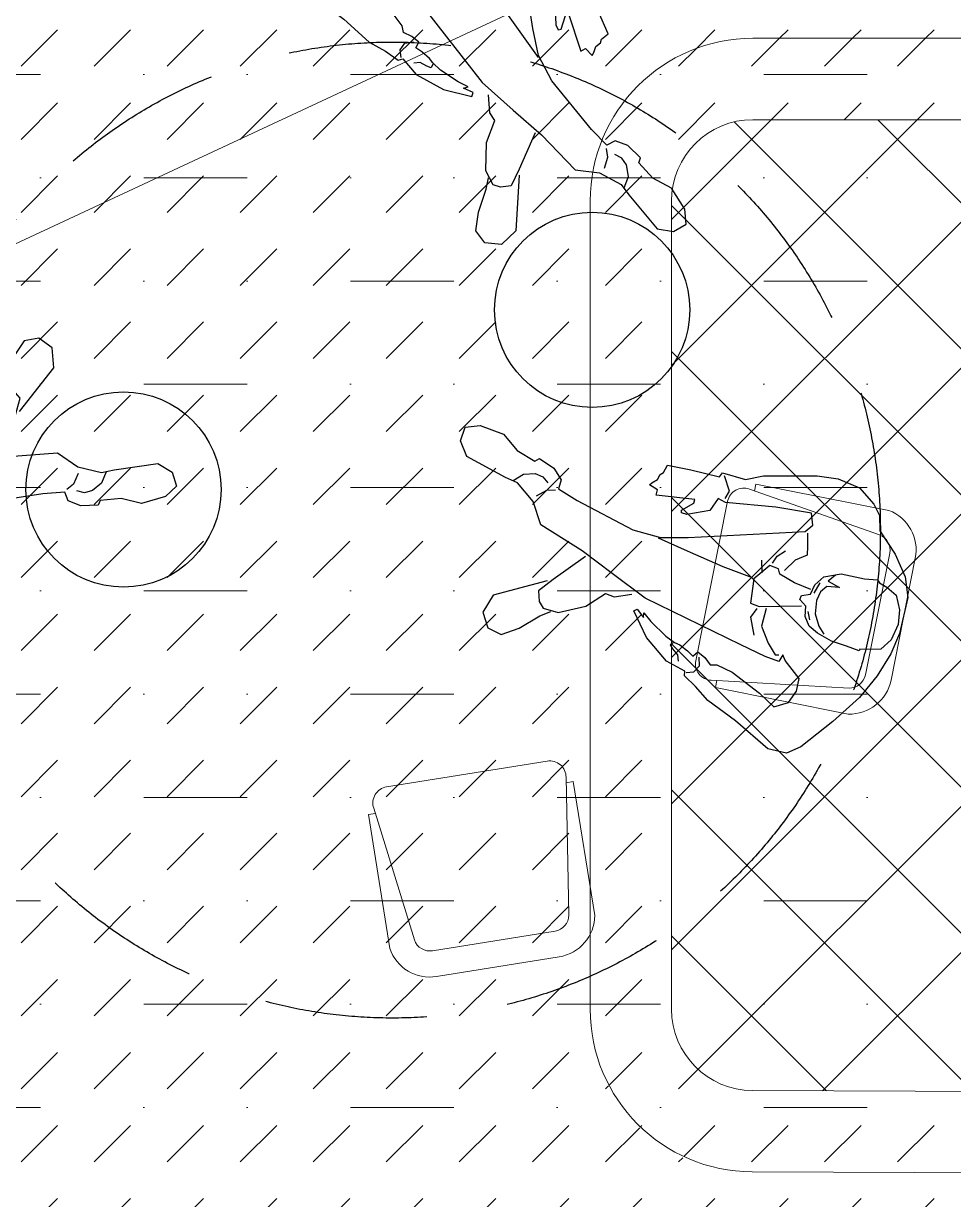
# Model space of a CAD drawing. Header units: millimetres. Extents: x 2335845 to 2509607, y 289014 to 361737.
# Drawn here: x 2374382 to 2377240, y 326442 to 330056 of the extents above; entities that cross this region are included whole.
import ezdxf

# ---------------------------------------------------------------- set-up
doc = ezdxf.new("R2010")
doc.units = ezdxf.units.MM
doc.linetypes.add('DASHED', pattern=[0.75, 0.5, -0.25])
for name, color, linetype, lineweight in [('A-FURN-LOOSE', 24, 'Continuous', 18), ('TOA-FC-GYPSUM', 250, 'Continuous', 5), ('TOA-FC-ST. FAB', 250, 'Continuous', 5), ('TOA-FL-TILE-1', 8, 'Continuous', 5), ('TOA-FURN-CUSTOM', 251, 'Continuous', 9)]:
    doc.layers.add(name, color=color, linetype=linetype, lineweight=lineweight)
for name, color, linetype in [('FLOOR MARK', 7, 'Continuous'), ('I- FURN', 250, 'Continuous'), ('I-FURN', 7, 'Continuous')]:
    doc.layers.add(name, color=color, linetype=linetype)
pattern_1 = [(45, (90021.14, 24146.98), (0, 224.506403), [158.75, -158.75])]

# ---------------------------------------------------------------- blocks, each defined once
blk = doc.blocks.new('BAYCH')
at = {"layer": 'A-FURN-LOOSE', "color": 153, "ltscale": 0.95}
for p, q in [((38347006.5, -237000.7), (38347006.5, -236619)), ((38347086.7, -237000.7), (38347086.7, -236619))]:
    blk.add_line(p, q, dxfattribs=at)
for points in [[(38347114.8, -236490.7), (38347531.5, -236491.3, -0.464525), (38347531.5, -236491.3), (38347531.5, -236513.4)], [(38347128.3, -236569.7), (38347548.1, -236510.6, -0.464525), (38347606.5, -236559.9), (38347606.5, -237059.9, -0.464525), (38347548.1, -237109.2), (38347128.3, -237050)], [(38347531.5, -237106.3), (38347531.5, -237128.5, -0.464525), (38347531.5, -237128.5), (38347114.8, -237129.1)]]:
    blk.add_lwpolyline(points, format="xyb", dxfattribs=at)
for centre, radius, start, end in [((38347136.7, -236619), 130.2, 99.6643, 180), ((38347136.7, -236619), 50, 99.6643, 180), ((38347136.7, -237000.7), 130.2, 180, 260.3357), ((38347136.7, -237000.7), 50, 180, 260.3357)]:
    blk.add_arc(centre, radius, start, end, dxfattribs=at)
blk = doc.blocks.new('02PMAN15')
at = {"color": 0, "linetype": 'ByBlock'}
for p, q in [((4.24, 2.49), (4.54, 1.34)), ((20.63, 2.42), (17.58, 1.97)), ((13.81, 1.43), (10.75, 1.17)), ((17.58, 1.97), (13.81, 1.43)), ((4.6, -0.54), (4.24, -1.27)), ((16.35, -7.65), (15.72, -8.06)), ((16.67, -7.34), (16.35, -7.65)), ((16.44, -7.06), (16.67, -7.34)), ((15.72, -8.06), (15.49, -8.65))]:
    blk.add_line(p, q, dxfattribs=at)
for points in [[(-4.32, -2.33), (-3.61, -4.75), (-2.53, -7.26), (-0.64, -10.22), (1.69, -13.45), (2.86, -14.44), (4.74, -14.53), (8.51, -12.73), (11.65, -11.57), (13.18, -10.58), (14.52, -9.86), (14.61, -9.42), (16.59, -8.97), (19.1, -7.26), (20.99, -5.11), (20.72, -4.84), (19.91, -5.47), (20, -5.02), (19.1, -5.65), (17.31, -6.64), (16.32, -6.99), (15.78, -7.08), (14.88, -7.44), (14.25, -7.8), (13.9, -7.26), (13.09, -7.62), (12.37, -8.16), (11.74, -7.98), (10.13, -8.25), (6.98, -9.51), (5.28, -10.4), (4.02, -9.6), (3.57, -8.34), (3.66, -7.08), (5.46, -5.74), (5.82, -5.29), (6, -6.01), (7.43, -5.92), (10.04, -5.47), (20.27, -3.59), (24.04, -2.15), (27.45, -0.81), (32.02, 0.54), (33.37, 2.51), (35.35, 3.86), (36.6, 4.04), (40.81, 4.98), (41.81, 6.28), (41.72, 7.71), (40.37, 8.25), (37.95, 8.07), (36.24, 6.9), (34.27, 6.37), (33.91, 6.73), (32.29, 6.19), (31.31, 5.29), (31.31, 4.39), (29.24, 3.77), (23.23, 2.51), (20.45, 2.51), (17.84, 3.23), (6.98, 6.9), (6.45, 7.71), (6.89, 8.79), (10.4, 8.43), (15.24, 7.53), (16.05, 7.71), (16.5, 6.37), (18.56, 5.38), (19.1, 5.38), (19.19, 5.65), (18.2, 6.64), (18.2, 6.99), (21.97, 6.37), (21.97, 6.9), (22.87, 7.17), (22.69, 7.44), (22.24, 7.89), (22.15, 8.43), (21.88, 8.7), (21.7, 9.51), (19.37, 9.68), (16.5, 9.77), (16.32, 10.22), (13.99, 10.22), (12.37, 11.03), (7.34, 12.46), (5.28, 12.73), (3.04, 12.46), (1.24, 11.3), (0.43, 10.4), (-0.02, 8.97), (-2.08, 7.17), (-3.61, 5.29), (-4.41, 3.41), (-4.59, -0.18)], [(5.64, 0.81), (4.84, 1.17), (4.65, 2.15), (4.02, 3.14), (2.48, 3.88), (0.16, 4.04), (-1.09, 4.3), (-1.36, 4.04), (-2.17, 3.86), (-3.25, 3.32), (-3.96, 2.06), (-4.23, 0.63), (-3.96, -0.99), (-3.25, -2.15), (-1.81, -2.6), (-1.27, -2.69), (-1.27, -2.87), (0.07, -2.78), (1.6, -2.69), (3.13, -2.33), (4.11, -1.88), (4.74, -1.08), (4.94, -0.09), (5.7, 0.37)]]:
    blk.add_lwpolyline(points, close=True, dxfattribs=at)
for points in [[(15.37, 7.89), (15.19, 8.7), (16.05, 10)], [(6.72, 6.81), (6.36, 5.56), (6.18, 4.75), (7.16, 3.95), (7.88, 2.69)], [(35.79, 3.95), (34.99, 4.84), (33.91, 5.2), (33.1, 5.11), (32.47, 4.66)], [(2.96, 3.6), (3.49, 2.84), (2.28, 2.54), (3.49, 2.31), (3.94, 1.63), (4.1, 0.72), (3.87, -0.56), (3.19, -1.62), (2.5, -2.23)], [(9.23, 3.05), (8.96, 3.86), (8.33, 4.57)], [(33.19, 3.14), (32.38, 3.95), (31.58, 4.21)], [(4.92, 1.61), (6.63, 1.79), (8.24, 2.24), (8.51, 2.69), (9.41, 2.78), (10.57, 1.08), (10.22, -1.26), (9.32, -1.35), (5.37, -0.18)], [(9.95, 1.88), (10.31, 3.05)], [(8.6, -1.35), (8.6, -3.14), (7.52, -4.57), (6.54, -5.47), (6.18, -5.38)], [(9.5, -1.61), (9.86, -2.6), (9.05, -4.21)], [(27, -1.26), (29.42, -4.3), (30.5, -5.74), (30.14, -6.73), (29.6, -7.26), (28.08, -7.26), (25.65, -5.92), (24.13, -4.21), (23.23, -4.3), (21.61, -3.59)], [(29.96, -4.57), (34.63, -7.35), (35.17, -9.24), (34.27, -10.58), (32.83, -10.85), (31.31, -9.77), (29.69, -8.07), (28.79, -7.35)], [(14.43, -9.51), (13.72, -9.24), (13.36, -8.52), (13.63, -7.71)]]:
    blk.add_lwpolyline(points, dxfattribs=at)

msp = doc.modelspace()

# ---------------------------------------------------------------- hatches: boundary and pattern name
at = {"layer": 'TOA-FC-GYPSUM'}
h = msp.add_hatch(dxfattribs=at)
h.set_pattern_fill('DASH', color=252, scale=50, angle=45)
h.set_pattern_definition(pattern_1)
h.paths.add_polyline_path([(2376994.974, 331410.903), (2372813.454, 329459.517), (2374366.562, 325702.044), (2375873.321, 325702.043), (2375873.321, 323605.057), (2384478.461, 323601.624), (2384478.472, 325600.425), (2383044.681, 325601.625), (2383044.683, 331410.903)])
edge = h.paths.add_edge_path(flags=16)
edge.add_line((2376123.213, 327021.722), (2376123.213, 329510.903))
edge.add_arc((2376623.213, 329510.903), 500, 90, 180, ccw=False)
edge.add_line((2376623.213, 330010.903), (2381644.683, 330010.903))
edge.add_arc((2381644.683, 329510.903), 500, 0, 90, ccw=False)
edge.add_line((2382144.683, 329510.903), (2382144.683, 327001.624))
edge.add_arc((2381644.683, 327001.624), 500, 270, 360, ccw=False)
edge.add_line((2381644.683, 326501.624), (2376621.212, 326521.726))
edge.add_arc((2376623.213, 327021.722), 500, 180, 269.770724, ccw=False)
at = {"layer": 'TOA-FC-GYPSUM', "true_color": 0xcc702e}
h = msp.add_hatch(dxfattribs=at)
h.set_pattern_fill('DASH', color=32, scale=50, angle=45)
h.set_pattern_definition(pattern_1)
edge = h.paths.add_edge_path()
edge.add_line((2376123.213, 327026.722), (2376123.213, 329510.903))
edge.add_arc((2376623.213, 329510.903), 500, 90, 180, ccw=False)
edge.add_line((2376623.213, 330010.903), (2381623.683, 330010.903))
edge.add_arc((2381623.683, 329510.903), 500, 0, 90, ccw=False)
edge.add_line((2382123.683, 329510.903), (2382123.683, 327006.624))
edge.add_arc((2381623.683, 327006.624), 500, 270, 360, ccw=False)
edge.add_line((2381623.683, 326506.624), (2376621.212, 326526.726))
edge.add_arc((2376623.213, 327026.722), 500, 180, 269.770724, ccw=False)
edge = h.paths.add_edge_path(flags=16)
edge.add_line((2376373.213, 327026.722), (2376373.213, 329510.903))
edge.add_arc((2376623.213, 329510.903), 250, 90, 180, ccw=False)
edge.add_line((2376623.213, 329760.903), (2381623.683, 329760.903))
edge.add_arc((2381623.683, 329510.903), 250, 0, 90, ccw=False)
edge.add_line((2381873.683, 329510.903), (2381873.683, 327006.624))
edge.add_arc((2381623.683, 327006.624), 250, 270.094969, 360, ccw=False)
edge.add_line((2381624.098, 326756.625), (2376622.212, 326776.724))
edge.add_arc((2376623.213, 327026.722), 250, 180, 269.770724, ccw=False)
at = {"layer": 'TOA-FC-ST. FAB', "true_color": 0x939598}
h = msp.add_hatch(dxfattribs=at)
h.set_pattern_fill('ANSI37', color=252, scale=100)
h.set_pattern_definition([(45, (90021.14, 24146.98), (-224.506403, 224.506403), []), (135, (90021.14, 24146.98), (-224.506403, -224.506403), [])])
edge = h.paths.add_edge_path()
edge.add_line((2376373.213, 327026.722), (2376373.213, 329510.903))
edge.add_arc((2376623.213, 329510.903), 250, 90, 180, ccw=False)
edge.add_line((2376623.213, 329760.903), (2381623.683, 329760.903))
edge.add_arc((2381623.683, 329510.903), 250, 0, 90, ccw=False)
edge.add_line((2381873.683, 329510.903), (2381873.683, 327006.624))
edge.add_arc((2381623.683, 327006.624), 250, 270.094969, 360, ccw=False)
edge.add_line((2381624.098, 326756.625), (2376622.212, 326776.724))
edge.add_arc((2376623.213, 327026.722), 250, 180, 269.770724, ccw=False)
at = {"layer": 'TOA-FL-TILE-1', "true_color": 0x636466}
h = msp.add_hatch(dxfattribs=at)
h.set_pattern_fill('MUDST', color=251, scale=50)
h.set_pattern_definition([(0, (90021.14, 24146.98), (635, 317.5), [317.5, -317.5, 0, -317.5, 0, -317.5])])
h.paths.add_polyline_path([(2376994.974, 331410.903), (2372813.454, 329459.517), (2374368.364, 325702.982), (2375873.321, 325702.985), (2375859.598, 323615.35), (2384285.503, 323605.055), (2384295.797, 325601.57), (2383044.683, 325601.625), (2383044.683, 331410.903)])

# ---------------------------------------------------------------- linework, layer by layer
at = {"layer": 'FLOOR MARK', "color": 8, "linetype": 'DASHED', "ltscale": 1000}
msp.add_circle((2375515.105, 328499.461), 1500, dxfattribs=at)
at = {"layer": 'I-FURN', "color": 1, "ltscale": 0.1}
for centre in [(2376129.245, 329176.251), (2374688.878, 328624.131)]:
    msp.add_circle(centre, 300, dxfattribs=at)
at = {"layer": 'TOA-FC-GYPSUM', "elevation": 0, "flags": 128}
for points in [[(2376123.213, 327026.722), (2376123.213, 329510.903, -0.41421356), (2376623.213, 330010.903), (2381623.683, 330010.903, -0.41421356), (2382123.683, 329510.903), (2382123.683, 327006.624, -0.41421356), (2381623.683, 326506.624), (2376621.212, 326526.726, -0.413042)], [(2376373.213, 327026.722), (2376373.213, 329510.903, -0.41421356), (2376623.213, 329760.903), (2381623.683, 329760.903, -0.41421356), (2381873.683, 329510.903), (2381873.683, 327006.624, -0.41372816), (2381624.098, 326756.625), (2376622.212, 326776.724, -0.413042)]]:
    msp.add_lwpolyline(points, format="xyb", close=True, dxfattribs=at)
at = {"layer": 'TOA-FURN-CUSTOM', "color": 18, "elevation": 0}
msp.add_lwpolyline([(2374285.603, 327801.916), (2373785.678, 329007.618, -0.40150871), (2373835.763, 329136.538), (2376761.965, 330502.105)], format="xyb", dxfattribs=at)

# ---------------------------------------------------------------- block references
at = {"layer": 'I- FURN', "color": 4, "rotation": 168.7239108418424}
msp.add_blockref('BAYCH', (39937549.226, -7402267.525, -1340.655), dxfattribs=at)
at = {"layer": 'I- FURN', "color": 4, "xscale": -1, "rotation": 279.1396738941314}
msp.add_blockref('BAYCH', (8700748.728, -37495382.255, -1340.492), dxfattribs=at)
at = {"layer": 'I-FURN', "yscale": 31.45133752017333, "zscale": 31.45133752017333}
for p, xscale, rotation in [((2375597.81, 330492.396, -670.164), 31.45133752017333, 297.4722472795744), ((2373538.667, 328395.56, -670.164), -31.45133752017333, 200.7645504845133), ((2376936.45, 328226.162, -1340.492), -31.45133752017334, 344.2448965331417)]:
    msp.add_blockref('02PMAN15', p, dxfattribs=dict(at, xscale=xscale, rotation=rotation))

doc.saveas('drawing.dxf')
